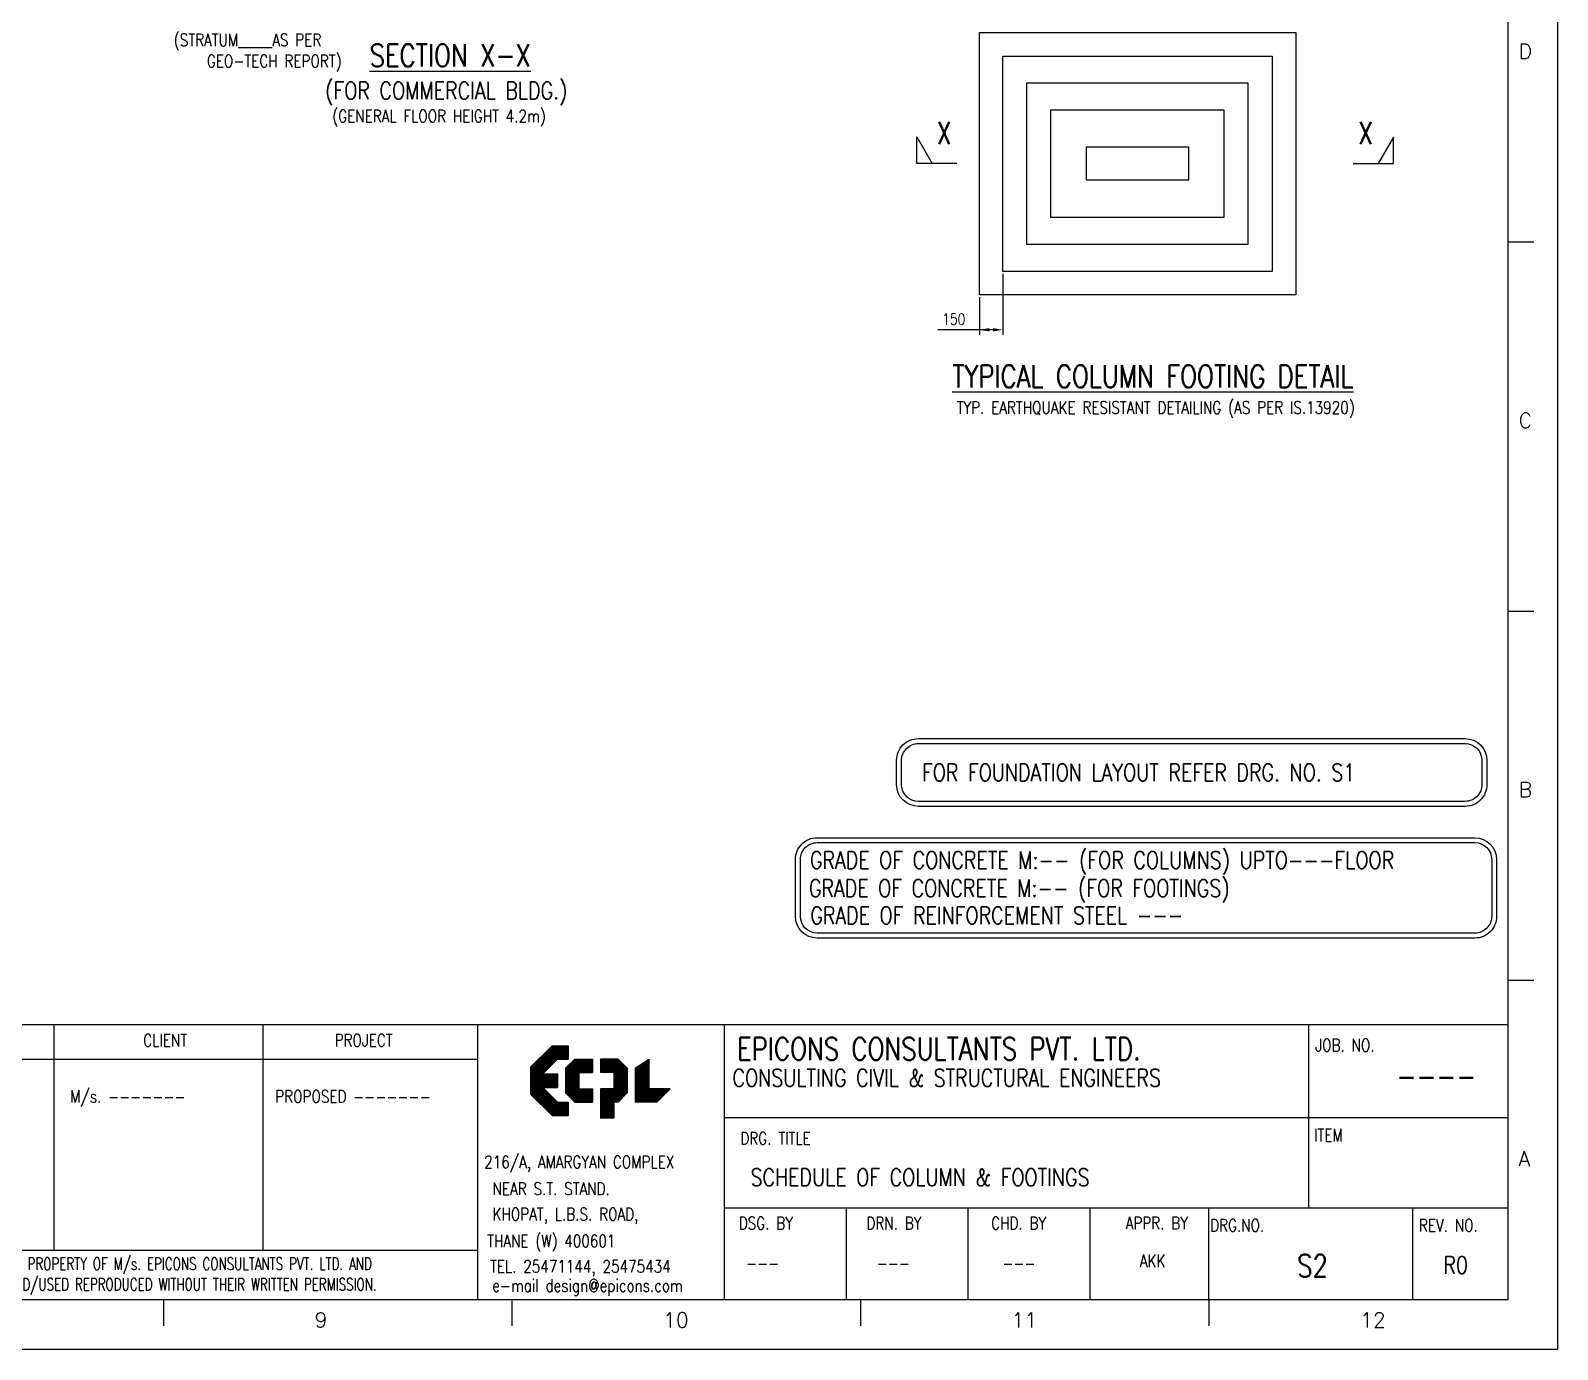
# Model space of a CAD drawing. Extents: x 0 to 841, y 0 to 594.
# Drawn here: x 533.9 to 841, y 0 to 265.3 of the extents above; entities that cross this region are included whole.
import ezdxf

# ---------------------------------------------------------------- set-up
doc = ezdxf.new("R2010")
doc.units = 0
doc.header["$LTSCALE"] = 5
doc.header["$MEASUREMENT"] = 0
for name, color, linetype in [('COL', 1, 'Continuous'), ('DIM', 5, 'Continuous'), ('FRAME', 6, 'Continuous'), ('LINE WORK', 4, 'Continuous'), ('LOGO', 1, 'Continuous'), ('SECT-MKD', 1, 'Continuous'), ('SECT-NO', 1, 'Continuous'), ('sheet', 1, 'Continuous'), ('SUB TITLE', 3, 'Continuous'), ('TABLE FRAME', 5, 'Continuous'), ('TEXT', 4, 'Continuous'), ('TITLE', 6, 'Continuous')]:
    doc.layers.add(name, color=color, linetype=linetype)
doc.styles.add('ROMANS', font='romans.shx', dxfattribs={"width": 0.8, "height": 2.25})
doc.dimstyles.new('T1', dxfattribs={"dimtxt": 2.25, "dimasz": 2, "dimexe": 1, "dimexo": 0.5, "dimgap": 1, "dimtad": 1, "dimdec": 0, "dimzin": 1, "dimdsep": 46, "dimtxsty": 'ROMANS', "dimcen": 0.09, "dimclrd": 5, "dimclre": 5, "dimclrt": 4, "dimadec": 0, "dimazin": 0, "dimtfac": 1, "dimtdec": 0, "dimtofl": 0, "dimtmove": 0, "dimatfit": 3, "dimfxl": 0, "dimtolj": 1, "dimtzin": 1, "dimarcsym": 0})

# ---------------------------------------------------------------- blocks, each defined once
blk = doc.blocks.new('*D391')
at = {"layer": 'DEFPOINTS', "color": 5, "linetype": 'ByBlock'}
for p in [(729.47, 216.84), (724.77, 212.14)]:
    blk.add_point(p, dxfattribs=at)
at = {"layer": 'DIM', "color": 5, "linetype": 'ByBlock', "lineweight": -2}
for p, q in [((729.47, 216.34), (729.47, 204.09)), ((724.77, 211.64), (724.77, 204.09)), ((726.77, 205.09), (716.41, 205.09)), ((727.47, 205.09), (726.77, 205.09))]:
    blk.add_line(p, q, dxfattribs=at)
at = {"layer": 'DIM', "color": 5, "linetype": 'ByBlock'}
for points in [[(724.77, 205.09), (726.77, 205.43), (726.77, 204.76)], [(729.47, 205.09), (727.47, 205.43), (727.47, 204.76)]]:
    blk.add_solid(points, dxfattribs=at)
at = {"layer": 'DIM', "color": 4, "linetype": 'ByBlock', "insert": (719.59, 207.22), "char_height": 2.25, "attachment_point": 5, "style": 'ROMANS'}
blk.add_mtext('150', dxfattribs=at)
blk = doc.blocks.new('*X31')
at = {"color": 0}
for p, q in [((97343, 4906), (98027, 5590)), ((97343, 4924), (98009, 5590)), ((97343, 4942), (97991, 5590)), ((97343, 4959), (97974, 5590)), ((97343, 4977), (97956, 5590)), ((97343, 4995), (97938, 5590)), ((97343, 5012), (97921, 5590)), ((97343, 5030), (97903, 5590)), ((97343, 5048), (97885, 5590)), ((97343, 5065), (97868, 5590)), ((97343, 5083), (97850, 5590)), ((97343, 5101), (97832, 5590)), ((97343, 5118), (97815, 5590)), ((97343, 5136), (97797, 5590)), ((97343, 5154), (97779, 5590)), ((97343, 5171), (97762, 5590)), ((97343, 5189), (97744, 5590)), ((97343, 4889), (98043, 5589)), ((97343, 4871), (98043, 5571)), ((97343, 4853), (98043, 5553)), ((97847, 5340), (98043, 5536)), ((97865, 5340), (98043, 5518)), ((97883, 5340), (98043, 5500)), ((97900, 5340), (98043, 5483)), ((97918, 5340), (98043, 5465)), ((97936, 5340), (98043, 5447)), ((97953, 5340), (98043, 5430)), ((97971, 5340), (98043, 5412)), ((97989, 5340), (98043, 5394)), ((98007, 5340), (98043, 5377)), ((98024, 5340), (98043, 5359)), ((98042, 5340), (98043, 5341)), ((97343, 4694), (97714, 5065)), ((97343, 4712), (97696, 5065)), ((97343, 4730), (97678, 5065)), ((97343, 4747), (97661, 5065)), ((97343, 4765), (97643, 5065)), ((97343, 4783), (97625, 5065)), ((97343, 4800), (97608, 5065)), ((97343, 4818), (97590, 5065)), ((97343, 4836), (97572, 5065)), ((97350, 4683), (97732, 5065)), ((97359, 4674), (97749, 5065)), ((97367, 4666), (97767, 5065)), ((97376, 4657), (97785, 5065)), ((97385, 4648), (97802, 5065)), ((97394, 4639), (97820, 5065)), ((97588, 4815), (97838, 5065)), ((97605, 4815), (97843, 5053)), ((97623, 4815), (97843, 5035)), ((97641, 4815), (97843, 5017)), ((97658, 4815), (97843, 5000)), ((97676, 4815), (97843, 4982)), ((97694, 4815), (97843, 4964)), ((97711, 4815), (97843, 4947)), ((97729, 4815), (97843, 4929)), ((97747, 4815), (97843, 4911)), ((97764, 4815), (97843, 4894)), ((97782, 4815), (97843, 4876)), ((97800, 4815), (97843, 4858)), ((97817, 4815), (97843, 4841)), ((97403, 4630), (97579, 4807)), ((97412, 4621), (97588, 4798)), ((97420, 4613), (97597, 4789)), ((97429, 4604), (97606, 4781)), ((97438, 4595), (97615, 4772)), ((97447, 4586), (97624, 4763)), ((97456, 4577), (97633, 4754)), ((97465, 4568), (97641, 4745)), ((97473, 4560), (97650, 4736)), ((97482, 4551), (97659, 4728)), ((97491, 4542), (97668, 4719)), ((97500, 4533), (97677, 4710)), ((97509, 4524), (97686, 4701)), ((97518, 4515), (97694, 4692)), ((97526, 4507), (97703, 4683)), ((97535, 4498), (97712, 4674)), ((97544, 4489), (97721, 4666)), ((97553, 4480), (97730, 4657)), ((97562, 4471), (97739, 4648)), ((97571, 4462), (97747, 4639)), ((97579, 4454), (97756, 4630)), ((97588, 4445), (97765, 4621)), ((97597, 4436), (97774, 4613)), ((97606, 4427), (97783, 4604)), ((97615, 4418), (97792, 4595)), ((97624, 4409), (97800, 4586)), ((97633, 4400), (97809, 4577)), ((97641, 4392), (97818, 4568)), ((97650, 4383), (97827, 4560)), ((97659, 4374), (97836, 4551)), ((97835, 4815), (97843, 4823)), ((97668, 4365), (97845, 4542)), ((97677, 4356), (97861, 4540)), ((97686, 4347), (97878, 4540)), ((97694, 4339), (97896, 4540)), ((97703, 4330), (97914, 4540)), ((97712, 4321), (97931, 4540)), ((97721, 4312), (97949, 4540)), ((97730, 4303), (97967, 4540)), ((97739, 4294), (97984, 4540)), ((97752, 4290), (98002, 4540)), ((97770, 4290), (98020, 4540)), ((97787, 4290), (98037, 4540)), ((97805, 4290), (98043, 4528)), ((97823, 4290), (98043, 4510)), ((97840, 4290), (98043, 4493)), ((97858, 4290), (98043, 4475)), ((97876, 4290), (98043, 4457)), ((97893, 4290), (98043, 4440)), ((97911, 4290), (98043, 4422)), ((97929, 4290), (98043, 4404)), ((97946, 4290), (98043, 4387)), ((97964, 4290), (98043, 4369)), ((97982, 4290), (98043, 4351)), ((97999, 4290), (98043, 4334)), ((98017, 4290), (98043, 4316)), ((98035, 4290), (98043, 4298))]:
    blk.add_line(p, q, dxfattribs=at)

msp = doc.modelspace()

# ---------------------------------------------------------------- hatches: boundary and pattern name
at = {"layer": 'sheet'}
h = msp.add_hatch(dxfattribs=at)
h.set_pattern_fill('ANSI31', color=2, style=0)
h.paths.add_polyline_path([(646.92, 58.39), (643.37, 58.39), (641.52, 56.55), (641.52, 51.59), (643.37, 49.75), (646.92, 49.75), (646.92, 52.45), (644.22, 52.45), (644.22, 55.69), (646.92, 55.69)])
h.paths.add_polyline_path([(659.88, 49.75), (662.58, 52.45), (658.26, 52.45), (658.26, 58.39), (655.56, 56.55), (655.56, 49.75)])
h.paths.add_polyline_path([(653.94, 51.59), (653.94, 56.55), (652.1, 58.39), (648.54, 58.39), (648.54, 55.69), (651.24, 55.69), (651.24, 52.45), (648.54, 52.45), (648.54, 46.51), (651.24, 46.51), (651.24, 49.75), (652.1, 49.75)])

# ---------------------------------------------------------------- linework, layer by layer
at = {"layer": 'COL'}
msp.add_lwpolyline([(766.84, 241.81), (746.22, 241.81), (746.22, 235.22), (766.84, 235.22)], close=True, dxfattribs=at)
at = {"layer": 'FRAME'}
for points in [[(0, 594), (841, 594), (841, 0), (0, 0)], [(831, 10), (20, 10), (20, 584), (831, 584)]]:
    msp.add_lwpolyline(points, close=True, dxfattribs=at)
at = {"layer": 'LINE WORK'}
for p, q in [((538.71, 20), (538.71, 65.38)), ((580.71, 20), (580.71, 65.38)), ((791, 28.5), (791, 65.38)), ((496.71, 58.41), (623.86, 58.41)), ((673.5, 46.67), (831, 46.67)), ((673.5, 28.5), (831, 28.5)), ((698, 10), (698, 28.5)), ((722.5, 10), (722.5, 28.5)), ((747, 10), (747, 28.5)), ((770.92, 10.01), (770.92, 28.5)), ((811.94, 9.99), (811.94, 28.49)), ((347.22, 20), (623.86, 20))]:
    msp.add_line(p, q, dxfattribs=at)
for points in [[(724.77, 264.86), (788.4, 264.86), (788.4, 212.14), (724.77, 212.14)], [(783.61, 216.84), (729.47, 216.84), (729.47, 260.16), (783.61, 260.16)], [(734.32, 254.76), (778.76, 254.76), (778.76, 222.26), (734.32, 222.26)], [(773.93, 227.65), (739.13, 227.65), (739.13, 249.34), (773.93, 249.34)]]:
    msp.add_lwpolyline(points, close=True, dxfattribs=at)
at = {"layer": 'LOGO'}
for p, q in [((634.5, 56.77), (638.82, 61.09)), ((636.97, 55.42), (639.94, 58.39)), ((638.82, 61.09), (642.06, 61.09)), ((639.94, 58.39), (642.06, 58.39)), ((641.52, 56.55), (643.37, 58.39)), ((642.06, 61.09), (642.06, 58.39)), ((643.37, 58.39), (646.92, 58.39)), ((646.92, 58.39), (646.92, 55.69)), ((652.1, 58.39), (648.54, 58.39)), ((648.54, 58.39), (648.54, 55.69)), ((653.94, 56.55), (652.1, 58.39)), ((655.56, 56.55), (658.26, 58.39)), ((658.26, 58.39), (658.26, 52.45)), ((634.5, 56.77), (634.5, 51.37)), ((636.97, 55.42), (639.9, 55.42)), ((639.9, 55.42), (639.9, 52.72)), ((641.52, 56.55), (641.52, 51.59)), ((644.22, 55.69), (644.22, 52.45)), ((644.22, 55.69), (646.92, 55.69)), ((651.24, 55.69), (648.54, 55.69)), ((651.24, 55.69), (651.24, 52.45)), ((653.94, 56.55), (653.94, 51.59)), ((655.56, 56.55), (655.56, 49.75)), ((636.97, 52.72), (639.94, 49.75)), ((636.97, 52.72), (639.9, 52.72)), ((644.22, 52.45), (646.92, 52.45)), ((646.92, 52.45), (646.92, 49.75)), ((648.54, 52.45), (648.54, 46.51)), ((651.24, 52.45), (648.54, 52.45)), ((662.58, 52.45), (658.26, 52.45)), ((662.58, 52.45), (659.88, 49.75)), ((634.5, 51.37), (638.82, 47.05)), ((639.94, 49.75), (642.06, 49.75)), ((641.52, 51.59), (643.37, 49.75)), ((642.06, 49.75), (642.06, 47.05)), ((643.37, 49.75), (646.92, 49.75)), ((652.1, 49.75), (651.24, 49.75)), ((651.24, 49.75), (651.24, 46.51)), ((653.94, 51.59), (652.1, 49.75)), ((659.88, 49.75), (655.56, 49.75)), ((638.82, 47.05), (642.06, 47.05)), ((651.24, 46.51), (648.54, 46.51))]:
    msp.add_line(p, q, dxfattribs=at)
at = {"layer": 'SECT-MKD'}
for points in [[(720.22, 238.54), (712.14, 238.54), (712.14, 243.88), (715.23, 238.54)], [(799.93, 238.51), (808.01, 238.51), (808.01, 243.85), (804.93, 238.51)]]:
    msp.add_lwpolyline(points, dxfattribs=at)
at = {"layer": 'sheet', "color": 2}
for p, q in [((830.99, 222.76), (836.23, 222.76)), ((830.99, 222.76), (836.23, 222.76)), ((830.99, 148.51), (836.23, 148.51)), ((830.99, 148.51), (836.23, 148.51)), ((830.99, 74.26), (836.23, 74.26)), ((830.99, 74.26), (836.23, 74.26)), ((560.67, 10.01), (560.67, 4.78)), ((560.67, 10.01), (560.67, 4.78)), ((630.75, 10.01), (630.75, 4.78)), ((630.75, 10.01), (630.75, 4.78)), ((700.83, 10.01), (700.83, 4.78)), ((700.83, 10.01), (700.83, 4.78)), ((770.92, 10.01), (770.92, 4.78)), ((770.92, 10.01), (770.92, 4.78))]:
    msp.add_line(p, q, dxfattribs=at)
at = {"layer": 'sheet'}
for p, q in [((20, 65.38), (831, 65.38)), ((623.86, 10), (623.86, 65.38)), ((673.5, 10), (673.5, 65.38))]:
    msp.add_line(p, q, dxfattribs=at)
at = {"layer": 'TABLE FRAME', "color": 8}
for points, elevation in [([(712.49, 122.87), (822.42, 122.87), (822.42, 122.87, -0.414211), (826.82, 118.48), (826.82, 113.63, -0.414214), (822.42, 109.24), (712.49, 109.24), (712.49, 109.24, -0.414209), (708.1, 113.63), (708.1, 118.48, -0.41422)], -501.46), ([(692.15, 102.94), (824.37, 102.94), (824.37, 102.94, -0.414211), (828.77, 98.54), (828.77, 87.13, -0.414214), (824.37, 82.74), (692.15, 82.74), (692.15, 82.74, -0.414209), (687.75, 87.13), (687.75, 98.54, -0.41422)], 501.46)]:
    msp.add_lwpolyline(points, format="xyb", close=True, dxfattribs=dict(at, elevation=elevation))
at = {"layer": 'TABLE FRAME'}
for points, elevation in [([(712.49, 121.87), (822.42, 121.87), (822.42, 121.87, -0.414211), (825.82, 118.48), (825.82, 113.63, -0.414214), (822.42, 110.24), (712.49, 110.24), (712.49, 110.24, -0.414209), (709.1, 113.63), (709.1, 118.48, -0.41422)], -501.46), ([(692.15, 101.94), (824.37, 101.94), (824.37, 101.94, -0.414211), (827.77, 98.54), (827.77, 87.13, -0.414214), (824.37, 83.74), (692.15, 83.74), (692.15, 83.74, -0.414209), (688.75, 87.13), (688.75, 98.54, -0.41422)], 501.46)]:
    msp.add_lwpolyline(points, format="xyb", close=True, dxfattribs=dict(at, elevation=elevation))

# ---------------------------------------------------------------- block references
at = {"layer": 'LOGO', "color": 2, "xscale": 0.010810546875, "yscale": 0.010810546875, "zscale": 0.0108}
msp.add_blockref('*X31', (-417.83, 0.67), dxfattribs=at)

# ---------------------------------------------------------------- texts
at = {"layer": 'SECT-NO', "style": 'ROMANS', "width": 0.75}
for p in [(716.23, 242.45), (800.99, 242.42)]:
    msp.add_text('X', height=4.5, dxfattribs=at).set_placement(p)
at = {"layer": 'sheet', "style": 'ROMANS'}
for s, p in [('D', (833.18, 259.61)), ('C', (833.18, 185.36)), ('B', (833.18, 111.11)), ('A', (833.18, 36.86)), ('9', (591.06, 4.42)), ('10', (661.14, 4.42)), ('11', (731.22, 4.42)), ('12', (801.31, 4.42))]:
    msp.add_text(s, height=3, dxfattribs=at).set_placement(p)
at = {"layer": 'SUB TITLE', "style": 'ROMANS', "width": 0.8}
for s, p in [('(FOR COMMERCIAL BLDG.)', (593.19, 251.46)), ('FOR FOUNDATION LAYOUT REFER DRG. NO. S1', (713.21, 114.31)), ('GRADE OF CONCRETE M:-- (FOR COLUMNS) UPTO---FLOOR', (690.68, 96.68)), ('GRADE OF CONCRETE M:-- (FOR FOOTINGS)', (690.48, 91.04)), ('GRADE OF REINFORCEMENT STEEL ---', (690.76, 85.56, 501.46)), (' CONSULTING CIVIL & STRUCTURAL ENGINEERS', (673.19, 52.89)), ('SCHEDULE OF COLUMN & FOOTINGS', (678.74, 32.88)), ('R0', (818.07, 15.23))]:
    msp.add_text(s, height=3.5, dxfattribs=at).set_placement(p)
at = {"layer": 'TEXT', "color": 5, "style": 'ROMANS', "width": 0.8}
for s, p in [('(STRATUM_____AS PER ', (562.75, 262.14)), ('GEO-TECH REPORT)', (569.4, 257.89))]:
    msp.add_text(s, height=2.5, dxfattribs=at).set_placement(p)
at = {"layer": 'TEXT', "style": 'ROMANS'}
for s, width, p in [('(GENERAL FLOOR HEIGHT 4.2m)', 0.8, (594.61, 246.83)), ('TYP. EARTHQUAKE RESISTANT DETAILING (AS PER IS.13920)', 0.8, (720.17, 188.2)), (' CLIENT', 0.8, (555.22, 60.94)), (' PROJECT', 0.8, (593.72, 60.94)), (' JOB. NO.', 0.8, (790.94, 59.95)), ('M/s. -------', 0.8, (541.91, 49.64)), ('PROPOSED -------', 0.8, (583.14, 49.64)), (' DRG. TITLE', 0.8, (675.31, 41.21)), ('ITEM', 0.8, (792.07, 41.86)), (' 216/A, AMARGYAN COMPLEX', 0.8, (623.79, 36.45)), ('NEAR S.T. STAND.', 0.8, (626.85, 31.08)), ('KHOPAT, L.B.S. ROAD, ', 0.8, (626.85, 25.97)), (' DSG. BY', 0.8, (674.99, 24.15)), (' DRN. BY', 0.8, (700.65, 24.15)), (' CHD. BY', 0.8, (725.74, 24.15)), ('APPR. BY', 0.8, (754.17, 24.17)), (' DRG.NO.', 0.8, (769.78, 23.72)), ('  REV. NO.', 0.8, (810.4, 23.72)), (' THANE (W) 400601', 0.8, (624.39, 20.56)), ('THIS DRAWING IS THE SOLE PROPERTY OF M/s. EPICONS CONSULTANTS PVT. LTD. AND', 0.7, (500.04, 15.99)), ('AKK', 0.8, (757.01, 16.57)), (' TEL. 25471144, 25475434', 0.8, (624.96, 15.46)), ('---', 0.8, (677.82, 16.1)), ('---', 0.8, (704.11, 16.1)), ('---', 0.8, (729.36, 16.1)), ('SAME SHALL NOT BE COPIED/USED REPRODUCED WITHOUT THEIR WRITTEN PERMISSION.', 0.7, (500.04, 11.85)), ('e-mail design@epicons.com', 0.8, (626.78, 11.62))]:
    msp.add_text(s, height=2.5, dxfattribs=dict(at, width=width)).set_placement(p)
at = {"layer": 'TITLE', "style": 'ROMANS', "width": 0.8}
for s, p in [('%%USECTION X-X', (602.13, 258.04)), ('%%UTYPICAL COLUMN FOOTING DETAIL', (719.3, 193.49)), ('EPICONS CONSULTANTS PVT. LTD.', (676.04, 58.22)), ('----', (808.64, 52.72)), ('S2', (788.67, 14.59))]:
    msp.add_text(s, height=4.5, dxfattribs=at).set_placement(p)

# ---------------------------------------------------------------- dimensions: what is measured, and where the dimension line sits
at = {"layer": 'DIM'}
dim = msp.add_linear_dim(base=(724.77, 205.09), p1=(729.47, 216.84), p2=(724.77, 212.14), text='150', dimstyle='T1', override={"dimtxt": 2.5, "dimasz": 2}, dxfattribs=at)
dim.commit()
dim.dimension.update_dxf_attribs({"geometry": '*D391', "text_midpoint": (719.59, 207.22)})

doc.saveas('drawing.dxf')
